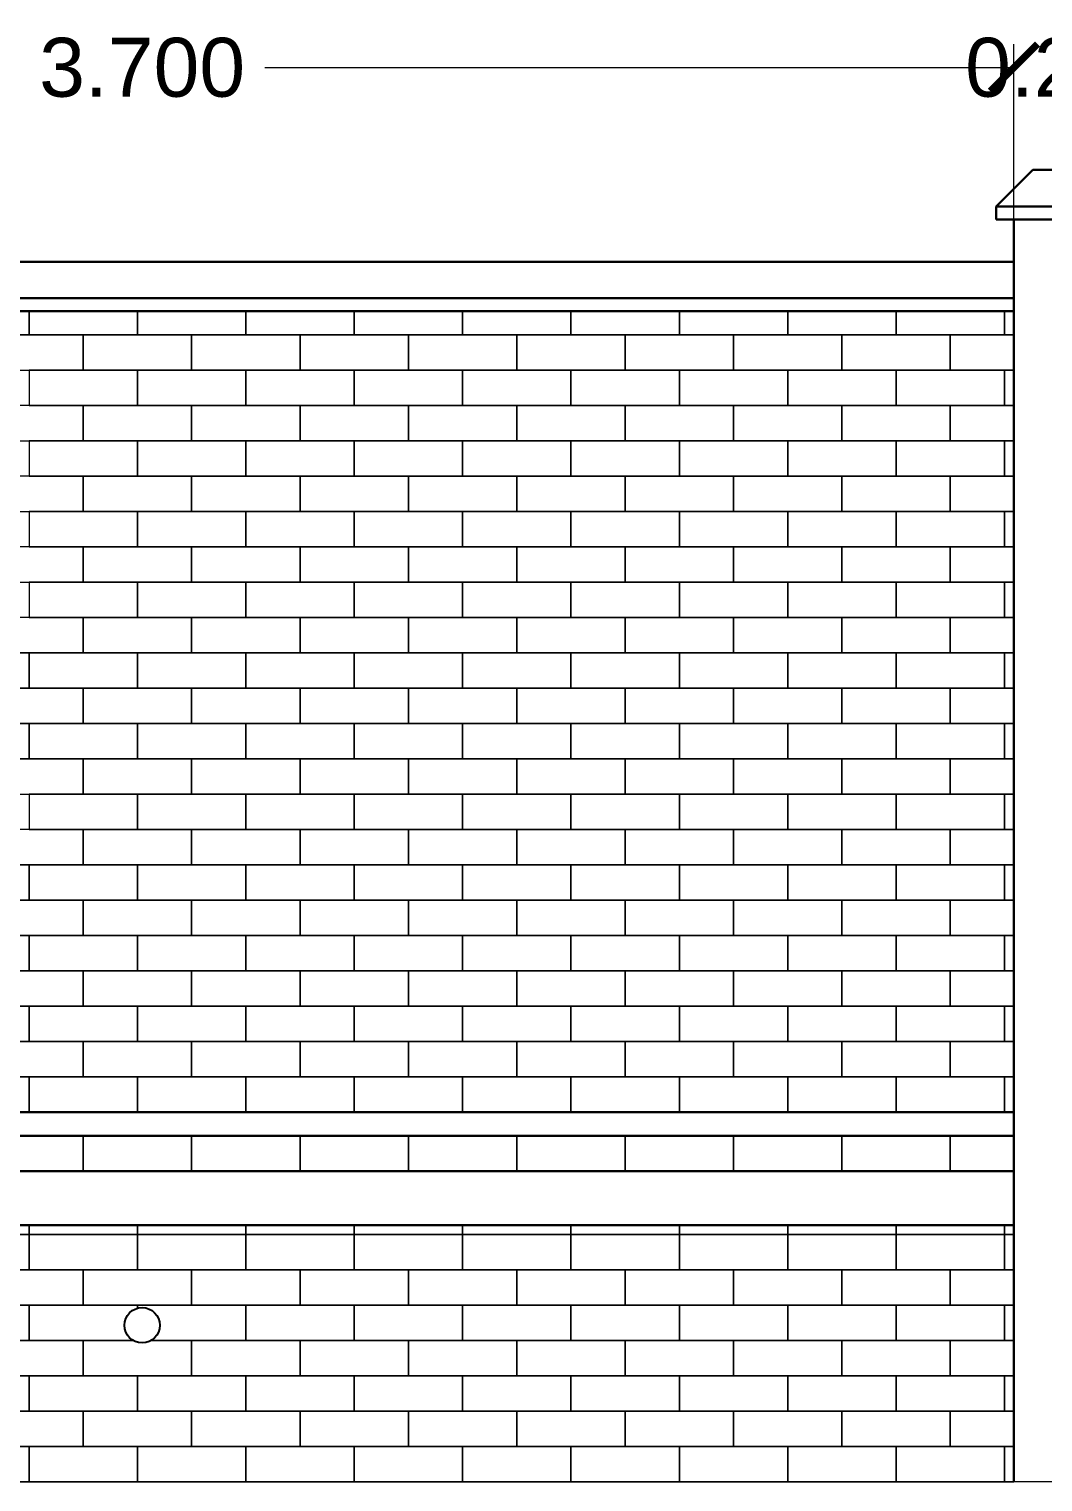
# Model space of a CAD drawing. Header units: millimetres. Extents: x 1898 to 3725, y 783 to 1532.
# Drawn here: x 3012.191 to 3014.343, y 896.377 to 899.461 of the extents above; entities that cross this region are included whole.
import ezdxf

# ---------------------------------------------------------------- set-up
doc = ezdxf.new("R2010")
doc.units = ezdxf.units.MM
doc.layers.get('0').update_dxf_attribs({"lineweight": 20})
doc.layers.get('Defpoints').update_dxf_attribs({"lineweight": 15})
for name, color, linetype, lineweight in [('brick Hatch', 13, 'Continuous', 13), ('DIM', 6, 'Continuous', 18), ('Wall', 7, 'Continuous', 30), ('Window-Wall', 7, 'Continuous', 18)]:
    doc.layers.add(name, color=color, linetype=linetype, lineweight=lineweight)
doc.layers.add('Iel-refe', color=50, linetype='Continuous')
doc.styles.add('Tabrej', font='arial.ttf')
doc.dimstyles.new('DIMEN', dxfattribs={"dimtxt": 0.3, "dimasz": 0.25, "dimexe": 0.18, "dimexo": 0.0625, "dimgap": 0.09, "dimtad": 0, "dimdec": 3, "dimzin": 0, "dimdsep": 46, "dimtxsty": 'Tabrej', "dimcen": 0, "dimclrd": 256, "dimclre": 256, "dimclrt": 7, "dimadec": 0, "dimazin": 0, "dimtfac": 1, "dimtdec": 3, "dimtofl": 0, "dimtmove": 0, "dimatfit": 1, "dimfxl": 0, "dimtolj": 1, "dimtzin": 0, "dimlwd": -1, "dimlwe": -1, "dimarcsym": 0})

# ---------------------------------------------------------------- blocks, each defined once
blk = doc.blocks.new('_ArchTick')
at = {"color": 0, "const_width": 0.15}
blk.add_lwpolyline([(-0.5, -0.5), (0.5, 0.5)], dxfattribs=at)
blk = doc.blocks.new('*D337')
at = {"layer": 'Defpoints', "color": 0, "lineweight": 15, "transparency": 16777216}
for p in [(3014.5111, 899.3789), (3014.2811, 898.967), (3014.5111, 898.967)]:
    blk.add_point(p, dxfattribs=at)
at = {"layer": 'DIM', "transparency": 16777216}
for p, q in [((3014.2811, 898.972), (3014.2811, 899.4289)), ((3014.5111, 898.972), (3014.5111, 899.4289)), ((3014.2811, 899.3789), (3014.1811, 899.3789)), ((3014.5111, 899.3789), (3014.6111, 899.3789))]:
    blk.add_line(p, q, dxfattribs=at)
at = {"layer": 'DIM', "transparency": 16777216, "xscale": 0.1, "yscale": 0.1, "zscale": 0.1}
blk.add_blockref('_ArchTick', (3014.2811, 899.3789), dxfattribs=at)
at = {"layer": 'DIM', "transparency": 16777216, "xscale": 0.1, "yscale": 0.1, "zscale": 0.1, "rotation": 180}
blk.add_blockref('_ArchTick', (3014.5111, 899.3789), dxfattribs=at)
at = {"layer": 'DIM', "color": 7, "transparency": 16777216, "insert": (3014.3961, 899.3789), "char_height": 0.125, "attachment_point": 5, "style": 'Tabrej'}
blk.add_mtext('\\A1;0.230', dxfattribs=at)
blk = doc.blocks.new('*D378')
at = {"layer": 'Defpoints', "color": 0, "lineweight": 15, "transparency": 16777216}
for p in [(3014.2811, 899.3789), (3010.5811, 898.967), (3014.2811, 898.967)]:
    blk.add_point(p, dxfattribs=at)
at = {"layer": 'DIM', "transparency": 16777216}
for p, q in [((3010.5811, 898.972), (3010.5811, 899.4289)), ((3014.2811, 898.972), (3014.2811, 899.4289)), ((3010.5811, 899.3789), (3012.1704, 899.3789)), ((3014.2811, 899.3789), (3012.6917, 899.3789))]:
    blk.add_line(p, q, dxfattribs=at)
at = {"layer": 'DIM', "transparency": 16777216, "xscale": 0.1, "yscale": 0.1, "zscale": 0.1, "rotation": 180}
blk.add_blockref('_ArchTick', (3010.5811, 899.3789), dxfattribs=at)
at = {"layer": 'DIM', "transparency": 16777216, "xscale": 0.1, "yscale": 0.1, "zscale": 0.1}
blk.add_blockref('_ArchTick', (3014.2811, 899.3789), dxfattribs=at)
at = {"layer": 'DIM', "color": 7, "transparency": 16777216, "insert": (3012.4311, 899.3789), "char_height": 0.125, "attachment_point": 5, "style": 'Tabrej'}
blk.add_mtext('\\A1;3.700', dxfattribs=at)

msp = doc.modelspace()

# ---------------------------------------------------------------- linework, layer by layer
at = {"layer": 'brick Hatch'}
for p, q in [((3012.4211, 896.752), (3012.1911, 896.752)), ((3012.1911, 896.752), (3012.1911, 896.677)), ((3012.6511, 896.752), (3012.4211, 896.752)), ((3012.4211, 896.752), (3012.4211, 896.7457)), ((3012.4211, 896.7457), (3012.4211, 896.752)), ((3012.6511, 896.677), (3012.6511, 896.752)), ((3012.1911, 896.677), (3012.4124, 896.677)), ((3012.4498, 896.677), (3012.6511, 896.677))]:
    msp.add_line(p, q, dxfattribs=at)
for points in [[(3011.9611, 898.862), (3011.9611, 898.812), (3012.1911, 898.812), (3012.1911, 898.862)], [(3012.1911, 898.862), (3012.1911, 898.812), (3012.4211, 898.812), (3012.4211, 898.862)], [(3012.4211, 898.862), (3012.4211, 898.812), (3012.6511, 898.812), (3012.6511, 898.862)], [(3012.6511, 898.862), (3012.6511, 898.812), (3012.8811, 898.812), (3012.8811, 898.862)], [(3012.8811, 898.862), (3012.8811, 898.812), (3013.1111, 898.812), (3013.1111, 898.862)], [(3013.1111, 898.862), (3013.1111, 898.812), (3013.3411, 898.812), (3013.3411, 898.862)], [(3013.3411, 898.862), (3013.3411, 898.812), (3013.5711, 898.812), (3013.5711, 898.862)], [(3013.5711, 898.862), (3013.5711, 898.812), (3013.8011, 898.812), (3013.8011, 898.862)], [(3013.8011, 898.862), (3013.8011, 898.812), (3014.0311, 898.812), (3014.0311, 898.862)], [(3014.0311, 898.862), (3014.0311, 898.812), (3014.2611, 898.812), (3014.2611, 898.862)], [(3014.2611, 898.862), (3014.2611, 898.812), (3014.2811, 898.812)], [(3014.2811, 898.812), (3014.1461, 898.812), (3014.1461, 898.737), (3014.2811, 898.737)], [(3014.2811, 898.737), (3014.2611, 898.737), (3014.2611, 898.662), (3014.2811, 898.662)], [(3014.2811, 898.662), (3014.1461, 898.662), (3014.1461, 898.587), (3014.2811, 898.587)], [(3014.2811, 898.587), (3014.2611, 898.587), (3014.2611, 898.512), (3014.2811, 898.512)], [(3014.2811, 898.512), (3014.1461, 898.512), (3014.1461, 898.437), (3014.2811, 898.437)], [(3014.2811, 898.437), (3014.2611, 898.437), (3014.2611, 898.362), (3014.2811, 898.362)], [(3014.2811, 898.362), (3014.1461, 898.362), (3014.1461, 898.287), (3014.2811, 898.287)], [(3014.2811, 898.287), (3014.2611, 898.287), (3014.2611, 898.212), (3014.2811, 898.212)], [(3014.2811, 898.212), (3014.1461, 898.212), (3014.1461, 898.137), (3014.2811, 898.137)], [(3014.2811, 898.137), (3014.2611, 898.137), (3014.2611, 898.062), (3014.2811, 898.062)], [(3014.2811, 898.062), (3014.1461, 898.062), (3014.1461, 897.987), (3014.2811, 897.987)], [(3014.2811, 897.987), (3014.2611, 897.987), (3014.2611, 897.912), (3014.2811, 897.912)], [(3014.2811, 897.912), (3014.1461, 897.912), (3014.1461, 897.837), (3014.2811, 897.837)], [(3014.2811, 897.837), (3014.2611, 897.837), (3014.2611, 897.762), (3014.2811, 897.762)], [(3014.2811, 897.762), (3014.1461, 897.762), (3014.1461, 897.687), (3014.2811, 897.687)], [(3014.2811, 897.687), (3014.2611, 897.687), (3014.2611, 897.612), (3014.2811, 897.612)], [(3014.2811, 897.612), (3014.1461, 897.612), (3014.1461, 897.537), (3014.2811, 897.537)], [(3014.2811, 897.537), (3014.2611, 897.537), (3014.2611, 897.462), (3014.2811, 897.462)], [(3014.2811, 897.462), (3014.1461, 897.462), (3014.1461, 897.387), (3014.2811, 897.387)], [(3014.2811, 897.387), (3014.2611, 897.387), (3014.2611, 897.312), (3014.2811, 897.312)], [(3014.2811, 897.312), (3014.1461, 897.312), (3014.1461, 897.237), (3014.2811, 897.237)], [(3014.2811, 897.237), (3014.2611, 897.237), (3014.2611, 897.162), (3014.2811, 897.162)], [(3014.2811, 897.112), (3014.1461, 897.112), (3014.1461, 897.037), (3014.2811, 897.037)], [(3011.9611, 896.922), (3011.9611, 896.902), (3012.1911, 896.902), (3012.1911, 896.922)], [(3012.1911, 896.922), (3012.1911, 896.902), (3012.4211, 896.902), (3012.4211, 896.922)], [(3012.4211, 896.922), (3012.4211, 896.902), (3012.6511, 896.902), (3012.6511, 896.922)], [(3012.6511, 896.922), (3012.6511, 896.902), (3012.8811, 896.902), (3012.8811, 896.922)], [(3012.8811, 896.922), (3012.8811, 896.902), (3013.1111, 896.902), (3013.1111, 896.922)], [(3013.1111, 896.922), (3013.1111, 896.902), (3013.3411, 896.902), (3013.3411, 896.922)], [(3013.3411, 896.922), (3013.3411, 896.902), (3013.5711, 896.902), (3013.5711, 896.922)], [(3013.5711, 896.922), (3013.5711, 896.902), (3013.8011, 896.902), (3013.8011, 896.922)], [(3013.8011, 896.922), (3013.8011, 896.902), (3014.0311, 896.902), (3014.0311, 896.922)], [(3014.0311, 896.922), (3014.0311, 896.902), (3014.2611, 896.902), (3014.2611, 896.922)], [(3014.2611, 896.922), (3014.2611, 896.902), (3014.2811, 896.902)], [(3014.2811, 896.902), (3014.2611, 896.902), (3014.2611, 896.827), (3014.2811, 896.827)], [(3014.2811, 896.827), (3014.1461, 896.827), (3014.1461, 896.752), (3014.2811, 896.752)], [(3014.2811, 896.752), (3014.2611, 896.752), (3014.2611, 896.677), (3014.2811, 896.677)], [(3012.4124, 896.677), (3012.3061, 896.677), (3012.3061, 896.602), (3012.5361, 896.602), (3012.5361, 896.677), (3012.4498, 896.677)], [(3014.2811, 896.677), (3014.1461, 896.677), (3014.1461, 896.602), (3014.2811, 896.602)], [(3014.2811, 896.602), (3014.2611, 896.602), (3014.2611, 896.527), (3014.2811, 896.527)], [(3014.2811, 896.527), (3014.1461, 896.527), (3014.1461, 896.452), (3014.2811, 896.452)], [(3014.2811, 896.452), (3014.2611, 896.452), (3014.2611, 896.377), (3014.2811, 896.377)]]:
    msp.add_lwpolyline(points, dxfattribs=at)
for points in [[(3012.3061, 898.812), (3012.0761, 898.812), (3012.0761, 898.737), (3012.3061, 898.737)], [(3012.5361, 898.812), (3012.3061, 898.812), (3012.3061, 898.737), (3012.5361, 898.737)], [(3012.7661, 898.812), (3012.5361, 898.812), (3012.5361, 898.737), (3012.7661, 898.737)], [(3012.9961, 898.812), (3012.7661, 898.812), (3012.7661, 898.737), (3012.9961, 898.737)], [(3013.2261, 898.812), (3012.9961, 898.812), (3012.9961, 898.737), (3013.2261, 898.737)], [(3013.4561, 898.812), (3013.2261, 898.812), (3013.2261, 898.737), (3013.4561, 898.737)], [(3013.6861, 898.812), (3013.4561, 898.812), (3013.4561, 898.737), (3013.6861, 898.737)], [(3013.9161, 898.812), (3013.6861, 898.812), (3013.6861, 898.737), (3013.9161, 898.737)], [(3014.1461, 898.812), (3013.9161, 898.812), (3013.9161, 898.737), (3014.1461, 898.737)], [(3012.4211, 898.737), (3012.1911, 898.737), (3012.1911, 898.662), (3012.4211, 898.662)], [(3012.6511, 898.737), (3012.4211, 898.737), (3012.4211, 898.662), (3012.6511, 898.662)], [(3012.8811, 898.737), (3012.6511, 898.737), (3012.6511, 898.662), (3012.8811, 898.662)], [(3013.1111, 898.737), (3012.8811, 898.737), (3012.8811, 898.662), (3013.1111, 898.662)], [(3013.3411, 898.737), (3013.1111, 898.737), (3013.1111, 898.662), (3013.3411, 898.662)], [(3013.5711, 898.737), (3013.3411, 898.737), (3013.3411, 898.662), (3013.5711, 898.662)], [(3013.8011, 898.737), (3013.5711, 898.737), (3013.5711, 898.662), (3013.8011, 898.662)], [(3014.0311, 898.737), (3013.8011, 898.737), (3013.8011, 898.662), (3014.0311, 898.662)], [(3014.2611, 898.737), (3014.0311, 898.737), (3014.0311, 898.662), (3014.2611, 898.662)], [(3012.3061, 898.662), (3012.0761, 898.662), (3012.0761, 898.587), (3012.3061, 898.587)], [(3012.5361, 898.662), (3012.3061, 898.662), (3012.3061, 898.587), (3012.5361, 898.587)], [(3012.7661, 898.662), (3012.5361, 898.662), (3012.5361, 898.587), (3012.7661, 898.587)], [(3012.9961, 898.662), (3012.7661, 898.662), (3012.7661, 898.587), (3012.9961, 898.587)], [(3013.2261, 898.662), (3012.9961, 898.662), (3012.9961, 898.587), (3013.2261, 898.587)], [(3013.4561, 898.662), (3013.2261, 898.662), (3013.2261, 898.587), (3013.4561, 898.587)], [(3013.6861, 898.662), (3013.4561, 898.662), (3013.4561, 898.587), (3013.6861, 898.587)], [(3013.9161, 898.662), (3013.6861, 898.662), (3013.6861, 898.587), (3013.9161, 898.587)], [(3014.1461, 898.662), (3013.9161, 898.662), (3013.9161, 898.587), (3014.1461, 898.587)], [(3012.4211, 898.587), (3012.1911, 898.587), (3012.1911, 898.512), (3012.4211, 898.512)], [(3012.6511, 898.587), (3012.4211, 898.587), (3012.4211, 898.512), (3012.6511, 898.512)], [(3012.8811, 898.587), (3012.6511, 898.587), (3012.6511, 898.512), (3012.8811, 898.512)], [(3013.1111, 898.587), (3012.8811, 898.587), (3012.8811, 898.512), (3013.1111, 898.512)], [(3013.3411, 898.587), (3013.1111, 898.587), (3013.1111, 898.512), (3013.3411, 898.512)], [(3013.5711, 898.587), (3013.3411, 898.587), (3013.3411, 898.512), (3013.5711, 898.512)], [(3013.8011, 898.587), (3013.5711, 898.587), (3013.5711, 898.512), (3013.8011, 898.512)], [(3014.0311, 898.587), (3013.8011, 898.587), (3013.8011, 898.512), (3014.0311, 898.512)], [(3014.2611, 898.587), (3014.0311, 898.587), (3014.0311, 898.512), (3014.2611, 898.512)], [(3012.3061, 898.512), (3012.0761, 898.512), (3012.0761, 898.437), (3012.3061, 898.437)], [(3012.5361, 898.512), (3012.3061, 898.512), (3012.3061, 898.437), (3012.5361, 898.437)], [(3012.7661, 898.512), (3012.5361, 898.512), (3012.5361, 898.437), (3012.7661, 898.437)], [(3012.9961, 898.512), (3012.7661, 898.512), (3012.7661, 898.437), (3012.9961, 898.437)], [(3013.2261, 898.512), (3012.9961, 898.512), (3012.9961, 898.437), (3013.2261, 898.437)], [(3013.4561, 898.512), (3013.2261, 898.512), (3013.2261, 898.437), (3013.4561, 898.437)], [(3013.6861, 898.512), (3013.4561, 898.512), (3013.4561, 898.437), (3013.6861, 898.437)], [(3013.9161, 898.512), (3013.6861, 898.512), (3013.6861, 898.437), (3013.9161, 898.437)], [(3014.1461, 898.512), (3013.9161, 898.512), (3013.9161, 898.437), (3014.1461, 898.437)], [(3012.4211, 898.437), (3012.1911, 898.437), (3012.1911, 898.362), (3012.4211, 898.362)], [(3012.6511, 898.437), (3012.4211, 898.437), (3012.4211, 898.362), (3012.6511, 898.362)], [(3012.8811, 898.437), (3012.6511, 898.437), (3012.6511, 898.362), (3012.8811, 898.362)], [(3013.1111, 898.437), (3012.8811, 898.437), (3012.8811, 898.362), (3013.1111, 898.362)], [(3013.3411, 898.437), (3013.1111, 898.437), (3013.1111, 898.362), (3013.3411, 898.362)], [(3013.5711, 898.437), (3013.3411, 898.437), (3013.3411, 898.362), (3013.5711, 898.362)], [(3013.8011, 898.437), (3013.5711, 898.437), (3013.5711, 898.362), (3013.8011, 898.362)], [(3014.0311, 898.437), (3013.8011, 898.437), (3013.8011, 898.362), (3014.0311, 898.362)], [(3014.2611, 898.437), (3014.0311, 898.437), (3014.0311, 898.362), (3014.2611, 898.362)], [(3012.3061, 898.362), (3012.0761, 898.362), (3012.0761, 898.287), (3012.3061, 898.287)], [(3012.5361, 898.362), (3012.3061, 898.362), (3012.3061, 898.287), (3012.5361, 898.287)], [(3012.7661, 898.362), (3012.5361, 898.362), (3012.5361, 898.287), (3012.7661, 898.287)], [(3012.9961, 898.362), (3012.7661, 898.362), (3012.7661, 898.287), (3012.9961, 898.287)], [(3013.2261, 898.362), (3012.9961, 898.362), (3012.9961, 898.287), (3013.2261, 898.287)], [(3013.4561, 898.362), (3013.2261, 898.362), (3013.2261, 898.287), (3013.4561, 898.287)], [(3013.6861, 898.362), (3013.4561, 898.362), (3013.4561, 898.287), (3013.6861, 898.287)], [(3013.9161, 898.362), (3013.6861, 898.362), (3013.6861, 898.287), (3013.9161, 898.287)], [(3014.1461, 898.362), (3013.9161, 898.362), (3013.9161, 898.287), (3014.1461, 898.287)], [(3012.4211, 898.287), (3012.1911, 898.287), (3012.1911, 898.212), (3012.4211, 898.212)], [(3012.6511, 898.287), (3012.4211, 898.287), (3012.4211, 898.212), (3012.6511, 898.212)], [(3012.8811, 898.287), (3012.6511, 898.287), (3012.6511, 898.212), (3012.8811, 898.212)], [(3013.1111, 898.287), (3012.8811, 898.287), (3012.8811, 898.212), (3013.1111, 898.212)], [(3013.3411, 898.287), (3013.1111, 898.287), (3013.1111, 898.212), (3013.3411, 898.212)], [(3013.5711, 898.287), (3013.3411, 898.287), (3013.3411, 898.212), (3013.5711, 898.212)], [(3013.8011, 898.287), (3013.5711, 898.287), (3013.5711, 898.212), (3013.8011, 898.212)], [(3014.0311, 898.287), (3013.8011, 898.287), (3013.8011, 898.212), (3014.0311, 898.212)], [(3014.2611, 898.287), (3014.0311, 898.287), (3014.0311, 898.212), (3014.2611, 898.212)], [(3012.3061, 898.212), (3012.0761, 898.212), (3012.0761, 898.137), (3012.3061, 898.137)], [(3012.5361, 898.212), (3012.3061, 898.212), (3012.3061, 898.137), (3012.5361, 898.137)], [(3012.7661, 898.212), (3012.5361, 898.212), (3012.5361, 898.137), (3012.7661, 898.137)], [(3012.9961, 898.212), (3012.7661, 898.212), (3012.7661, 898.137), (3012.9961, 898.137)], [(3013.2261, 898.212), (3012.9961, 898.212), (3012.9961, 898.137), (3013.2261, 898.137)], [(3013.4561, 898.212), (3013.2261, 898.212), (3013.2261, 898.137), (3013.4561, 898.137)], [(3013.6861, 898.212), (3013.4561, 898.212), (3013.4561, 898.137), (3013.6861, 898.137)], [(3013.9161, 898.212), (3013.6861, 898.212), (3013.6861, 898.137), (3013.9161, 898.137)], [(3014.1461, 898.212), (3013.9161, 898.212), (3013.9161, 898.137), (3014.1461, 898.137)], [(3012.1911, 898.137), (3011.9611, 898.137), (3011.9611, 898.062), (3012.1911, 898.062)], [(3012.4211, 898.137), (3012.1911, 898.137), (3012.1911, 898.062), (3012.4211, 898.062)], [(3012.6511, 898.137), (3012.4211, 898.137), (3012.4211, 898.062), (3012.6511, 898.062)], [(3012.8811, 898.137), (3012.6511, 898.137), (3012.6511, 898.062), (3012.8811, 898.062)], [(3013.1111, 898.137), (3012.8811, 898.137), (3012.8811, 898.062), (3013.1111, 898.062)], [(3013.3411, 898.137), (3013.1111, 898.137), (3013.1111, 898.062), (3013.3411, 898.062)], [(3013.5711, 898.137), (3013.3411, 898.137), (3013.3411, 898.062), (3013.5711, 898.062)], [(3013.8011, 898.137), (3013.5711, 898.137), (3013.5711, 898.062), (3013.8011, 898.062)], [(3014.0311, 898.137), (3013.8011, 898.137), (3013.8011, 898.062), (3014.0311, 898.062)], [(3014.2611, 898.137), (3014.0311, 898.137), (3014.0311, 898.062), (3014.2611, 898.062)], [(3012.3061, 898.062), (3012.0761, 898.062), (3012.0761, 897.987), (3012.3061, 897.987)], [(3012.5361, 898.062), (3012.3061, 898.062), (3012.3061, 897.987), (3012.5361, 897.987)], [(3012.7661, 898.062), (3012.5361, 898.062), (3012.5361, 897.987), (3012.7661, 897.987)], [(3012.9961, 898.062), (3012.7661, 898.062), (3012.7661, 897.987), (3012.9961, 897.987)], [(3013.2261, 898.062), (3012.9961, 898.062), (3012.9961, 897.987), (3013.2261, 897.987)], [(3013.4561, 898.062), (3013.2261, 898.062), (3013.2261, 897.987), (3013.4561, 897.987)], [(3013.6861, 898.062), (3013.4561, 898.062), (3013.4561, 897.987), (3013.6861, 897.987)], [(3013.9161, 898.062), (3013.6861, 898.062), (3013.6861, 897.987), (3013.9161, 897.987)], [(3014.1461, 898.062), (3013.9161, 898.062), (3013.9161, 897.987), (3014.1461, 897.987)], [(3012.1911, 897.987), (3011.9611, 897.987), (3011.9611, 897.912), (3012.1911, 897.912)], [(3012.4211, 897.987), (3012.1911, 897.987), (3012.1911, 897.912), (3012.4211, 897.912)], [(3012.6511, 897.987), (3012.4211, 897.987), (3012.4211, 897.912), (3012.6511, 897.912)], [(3012.8811, 897.987), (3012.6511, 897.987), (3012.6511, 897.912), (3012.8811, 897.912)], [(3013.1111, 897.987), (3012.8811, 897.987), (3012.8811, 897.912), (3013.1111, 897.912)], [(3013.3411, 897.987), (3013.1111, 897.987), (3013.1111, 897.912), (3013.3411, 897.912)], [(3013.5711, 897.987), (3013.3411, 897.987), (3013.3411, 897.912), (3013.5711, 897.912)], [(3013.8011, 897.987), (3013.5711, 897.987), (3013.5711, 897.912), (3013.8011, 897.912)], [(3014.0311, 897.987), (3013.8011, 897.987), (3013.8011, 897.912), (3014.0311, 897.912)], [(3014.2611, 897.987), (3014.0311, 897.987), (3014.0311, 897.912), (3014.2611, 897.912)], [(3012.3061, 897.912), (3012.0761, 897.912), (3012.0761, 897.837), (3012.3061, 897.837)], [(3012.5361, 897.912), (3012.3061, 897.912), (3012.3061, 897.837), (3012.5361, 897.837)], [(3012.7661, 897.912), (3012.5361, 897.912), (3012.5361, 897.837), (3012.7661, 897.837)], [(3012.9961, 897.912), (3012.7661, 897.912), (3012.7661, 897.837), (3012.9961, 897.837)], [(3013.2261, 897.912), (3012.9961, 897.912), (3012.9961, 897.837), (3013.2261, 897.837)], [(3013.4561, 897.912), (3013.2261, 897.912), (3013.2261, 897.837), (3013.4561, 897.837)], [(3013.6861, 897.912), (3013.4561, 897.912), (3013.4561, 897.837), (3013.6861, 897.837)], [(3013.9161, 897.912), (3013.6861, 897.912), (3013.6861, 897.837), (3013.9161, 897.837)], [(3014.1461, 897.912), (3013.9161, 897.912), (3013.9161, 897.837), (3014.1461, 897.837)], [(3012.4211, 897.837), (3012.1911, 897.837), (3012.1911, 897.762), (3012.4211, 897.762)], [(3012.6511, 897.837), (3012.4211, 897.837), (3012.4211, 897.762), (3012.6511, 897.762)], [(3012.8811, 897.837), (3012.6511, 897.837), (3012.6511, 897.762), (3012.8811, 897.762)], [(3013.1111, 897.837), (3012.8811, 897.837), (3012.8811, 897.762), (3013.1111, 897.762)], [(3013.3411, 897.837), (3013.1111, 897.837), (3013.1111, 897.762), (3013.3411, 897.762)], [(3013.5711, 897.837), (3013.3411, 897.837), (3013.3411, 897.762), (3013.5711, 897.762)], [(3013.8011, 897.837), (3013.5711, 897.837), (3013.5711, 897.762), (3013.8011, 897.762)], [(3014.0311, 897.837), (3013.8011, 897.837), (3013.8011, 897.762), (3014.0311, 897.762)], [(3014.2611, 897.837), (3014.0311, 897.837), (3014.0311, 897.762), (3014.2611, 897.762)], [(3012.3061, 897.762), (3012.0761, 897.762), (3012.0761, 897.687), (3012.3061, 897.687)], [(3012.5361, 897.762), (3012.3061, 897.762), (3012.3061, 897.687), (3012.5361, 897.687)], [(3012.7661, 897.762), (3012.5361, 897.762), (3012.5361, 897.687), (3012.7661, 897.687)], [(3012.9961, 897.762), (3012.7661, 897.762), (3012.7661, 897.687), (3012.9961, 897.687)], [(3013.2261, 897.762), (3012.9961, 897.762), (3012.9961, 897.687), (3013.2261, 897.687)], [(3013.4561, 897.762), (3013.2261, 897.762), (3013.2261, 897.687), (3013.4561, 897.687)], [(3013.6861, 897.762), (3013.4561, 897.762), (3013.4561, 897.687), (3013.6861, 897.687)], [(3013.9161, 897.762), (3013.6861, 897.762), (3013.6861, 897.687), (3013.9161, 897.687)], [(3014.1461, 897.762), (3013.9161, 897.762), (3013.9161, 897.687), (3014.1461, 897.687)], [(3012.1911, 897.687), (3011.9611, 897.687), (3011.9611, 897.612), (3012.1911, 897.612)], [(3012.4211, 897.687), (3012.1911, 897.687), (3012.1911, 897.612), (3012.4211, 897.612)], [(3012.6511, 897.687), (3012.4211, 897.687), (3012.4211, 897.612), (3012.6511, 897.612)], [(3012.8811, 897.687), (3012.6511, 897.687), (3012.6511, 897.612), (3012.8811, 897.612)], [(3013.1111, 897.687), (3012.8811, 897.687), (3012.8811, 897.612), (3013.1111, 897.612)], [(3013.3411, 897.687), (3013.1111, 897.687), (3013.1111, 897.612), (3013.3411, 897.612)], [(3013.5711, 897.687), (3013.3411, 897.687), (3013.3411, 897.612), (3013.5711, 897.612)], [(3013.8011, 897.687), (3013.5711, 897.687), (3013.5711, 897.612), (3013.8011, 897.612)], [(3014.0311, 897.687), (3013.8011, 897.687), (3013.8011, 897.612), (3014.0311, 897.612)], [(3014.2611, 897.687), (3014.0311, 897.687), (3014.0311, 897.612), (3014.2611, 897.612)], [(3012.3061, 897.612), (3012.0761, 897.612), (3012.0761, 897.537), (3012.3061, 897.537)], [(3012.5361, 897.612), (3012.3061, 897.612), (3012.3061, 897.537), (3012.5361, 897.537)], [(3012.7661, 897.612), (3012.5361, 897.612), (3012.5361, 897.537), (3012.7661, 897.537)], [(3012.9961, 897.612), (3012.7661, 897.612), (3012.7661, 897.537), (3012.9961, 897.537)], [(3013.2261, 897.612), (3012.9961, 897.612), (3012.9961, 897.537), (3013.2261, 897.537)], [(3013.4561, 897.612), (3013.2261, 897.612), (3013.2261, 897.537), (3013.4561, 897.537)], [(3013.6861, 897.612), (3013.4561, 897.612), (3013.4561, 897.537), (3013.6861, 897.537)], [(3013.9161, 897.612), (3013.6861, 897.612), (3013.6861, 897.537), (3013.9161, 897.537)], [(3014.1461, 897.612), (3013.9161, 897.612), (3013.9161, 897.537), (3014.1461, 897.537)], [(3012.1911, 897.537), (3011.9611, 897.537), (3011.9611, 897.462), (3012.1911, 897.462)], [(3012.4211, 897.537), (3012.1911, 897.537), (3012.1911, 897.462), (3012.4211, 897.462)], [(3012.6511, 897.537), (3012.4211, 897.537), (3012.4211, 897.462), (3012.6511, 897.462)], [(3012.8811, 897.537), (3012.6511, 897.537), (3012.6511, 897.462), (3012.8811, 897.462)], [(3013.1111, 897.537), (3012.8811, 897.537), (3012.8811, 897.462), (3013.1111, 897.462)], [(3013.3411, 897.537), (3013.1111, 897.537), (3013.1111, 897.462), (3013.3411, 897.462)], [(3013.5711, 897.537), (3013.3411, 897.537), (3013.3411, 897.462), (3013.5711, 897.462)], [(3013.8011, 897.537), (3013.5711, 897.537), (3013.5711, 897.462), (3013.8011, 897.462)], [(3014.0311, 897.537), (3013.8011, 897.537), (3013.8011, 897.462), (3014.0311, 897.462)], [(3014.2611, 897.537), (3014.0311, 897.537), (3014.0311, 897.462), (3014.2611, 897.462)], [(3012.3061, 897.462), (3012.0761, 897.462), (3012.0761, 897.387), (3012.3061, 897.387)], [(3012.5361, 897.462), (3012.3061, 897.462), (3012.3061, 897.387), (3012.5361, 897.387)], [(3012.7661, 897.462), (3012.5361, 897.462), (3012.5361, 897.387), (3012.7661, 897.387)], [(3012.9961, 897.462), (3012.7661, 897.462), (3012.7661, 897.387), (3012.9961, 897.387)], [(3013.2261, 897.462), (3012.9961, 897.462), (3012.9961, 897.387), (3013.2261, 897.387)], [(3013.4561, 897.462), (3013.2261, 897.462), (3013.2261, 897.387), (3013.4561, 897.387)], [(3013.6861, 897.462), (3013.4561, 897.462), (3013.4561, 897.387), (3013.6861, 897.387)], [(3013.9161, 897.462), (3013.6861, 897.462), (3013.6861, 897.387), (3013.9161, 897.387)], [(3014.1461, 897.462), (3013.9161, 897.462), (3013.9161, 897.387), (3014.1461, 897.387)], [(3012.1911, 897.387), (3011.9611, 897.387), (3011.9611, 897.312), (3012.1911, 897.312)], [(3012.4211, 897.387), (3012.1911, 897.387), (3012.1911, 897.312), (3012.4211, 897.312)], [(3012.6511, 897.387), (3012.4211, 897.387), (3012.4211, 897.312), (3012.6511, 897.312)], [(3012.8811, 897.387), (3012.6511, 897.387), (3012.6511, 897.312), (3012.8811, 897.312)], [(3013.1111, 897.387), (3012.8811, 897.387), (3012.8811, 897.312), (3013.1111, 897.312)], [(3013.3411, 897.387), (3013.1111, 897.387), (3013.1111, 897.312), (3013.3411, 897.312)], [(3013.5711, 897.387), (3013.3411, 897.387), (3013.3411, 897.312), (3013.5711, 897.312)], [(3013.8011, 897.387), (3013.5711, 897.387), (3013.5711, 897.312), (3013.8011, 897.312)], [(3014.0311, 897.387), (3013.8011, 897.387), (3013.8011, 897.312), (3014.0311, 897.312)], [(3014.2611, 897.387), (3014.0311, 897.387), (3014.0311, 897.312), (3014.2611, 897.312)], [(3012.3061, 897.312), (3012.0761, 897.312), (3012.0761, 897.237), (3012.3061, 897.237)], [(3012.5361, 897.312), (3012.3061, 897.312), (3012.3061, 897.237), (3012.5361, 897.237)], [(3012.7661, 897.312), (3012.5361, 897.312), (3012.5361, 897.237), (3012.7661, 897.237)], [(3012.9961, 897.312), (3012.7661, 897.312), (3012.7661, 897.237), (3012.9961, 897.237)], [(3013.2261, 897.312), (3012.9961, 897.312), (3012.9961, 897.237), (3013.2261, 897.237)], [(3013.4561, 897.312), (3013.2261, 897.312), (3013.2261, 897.237), (3013.4561, 897.237)], [(3013.6861, 897.312), (3013.4561, 897.312), (3013.4561, 897.237), (3013.6861, 897.237)], [(3013.9161, 897.312), (3013.6861, 897.312), (3013.6861, 897.237), (3013.9161, 897.237)], [(3014.1461, 897.312), (3013.9161, 897.312), (3013.9161, 897.237), (3014.1461, 897.237)], [(3012.1911, 897.237), (3011.9611, 897.237), (3011.9611, 897.162), (3012.1911, 897.162)], [(3012.4211, 897.237), (3012.1911, 897.237), (3012.1911, 897.162), (3012.4211, 897.162)], [(3012.6511, 897.237), (3012.4211, 897.237), (3012.4211, 897.162), (3012.6511, 897.162)], [(3012.8811, 897.237), (3012.6511, 897.237), (3012.6511, 897.162), (3012.8811, 897.162)], [(3013.1111, 897.237), (3012.8811, 897.237), (3012.8811, 897.162), (3013.1111, 897.162)], [(3013.3411, 897.237), (3013.1111, 897.237), (3013.1111, 897.162), (3013.3411, 897.162)], [(3013.5711, 897.237), (3013.3411, 897.237), (3013.3411, 897.162), (3013.5711, 897.162)], [(3013.8011, 897.237), (3013.5711, 897.237), (3013.5711, 897.162), (3013.8011, 897.162)], [(3014.0311, 897.237), (3013.8011, 897.237), (3013.8011, 897.162), (3014.0311, 897.162)], [(3014.2611, 897.237), (3014.0311, 897.237), (3014.0311, 897.162), (3014.2611, 897.162)], [(3012.3061, 897.112), (3012.0761, 897.112), (3012.0761, 897.037), (3012.3061, 897.037)], [(3012.5361, 897.112), (3012.3061, 897.112), (3012.3061, 897.037), (3012.5361, 897.037)], [(3012.7661, 897.112), (3012.5361, 897.112), (3012.5361, 897.037), (3012.7661, 897.037)], [(3012.9961, 897.112), (3012.7661, 897.112), (3012.7661, 897.037), (3012.9961, 897.037)], [(3013.2261, 897.112), (3012.9961, 897.112), (3012.9961, 897.037), (3013.2261, 897.037)], [(3013.4561, 897.112), (3013.2261, 897.112), (3013.2261, 897.037), (3013.4561, 897.037)], [(3013.6861, 897.112), (3013.4561, 897.112), (3013.4561, 897.037), (3013.6861, 897.037)], [(3013.9161, 897.112), (3013.6861, 897.112), (3013.6861, 897.037), (3013.9161, 897.037)], [(3014.1461, 897.112), (3013.9161, 897.112), (3013.9161, 897.037), (3014.1461, 897.037)], [(3012.1911, 896.902), (3011.9611, 896.902), (3011.9611, 896.827), (3012.1911, 896.827)], [(3012.4211, 896.902), (3012.1911, 896.902), (3012.1911, 896.827), (3012.4211, 896.827)], [(3012.6511, 896.902), (3012.4211, 896.902), (3012.4211, 896.827), (3012.6511, 896.827)], [(3012.8811, 896.902), (3012.6511, 896.902), (3012.6511, 896.827), (3012.8811, 896.827)], [(3013.1111, 896.902), (3012.8811, 896.902), (3012.8811, 896.827), (3013.1111, 896.827)], [(3013.3411, 896.902), (3013.1111, 896.902), (3013.1111, 896.827), (3013.3411, 896.827)], [(3013.5711, 896.902), (3013.3411, 896.902), (3013.3411, 896.827), (3013.5711, 896.827)], [(3013.8011, 896.902), (3013.5711, 896.902), (3013.5711, 896.827), (3013.8011, 896.827)], [(3014.0311, 896.902), (3013.8011, 896.902), (3013.8011, 896.827), (3014.0311, 896.827)], [(3014.2611, 896.902), (3014.0311, 896.902), (3014.0311, 896.827), (3014.2611, 896.827)], [(3012.3061, 896.827), (3012.0761, 896.827), (3012.0761, 896.752), (3012.3061, 896.752)], [(3012.5361, 896.827), (3012.3061, 896.827), (3012.3061, 896.752), (3012.5361, 896.752)], [(3012.7661, 896.827), (3012.5361, 896.827), (3012.5361, 896.752), (3012.7661, 896.752)], [(3012.9961, 896.827), (3012.7661, 896.827), (3012.7661, 896.752), (3012.9961, 896.752)], [(3013.2261, 896.827), (3012.9961, 896.827), (3012.9961, 896.752), (3013.2261, 896.752)], [(3013.4561, 896.827), (3013.2261, 896.827), (3013.2261, 896.752), (3013.4561, 896.752)], [(3013.6861, 896.827), (3013.4561, 896.827), (3013.4561, 896.752), (3013.6861, 896.752)], [(3013.9161, 896.827), (3013.6861, 896.827), (3013.6861, 896.752), (3013.9161, 896.752)], [(3014.1461, 896.827), (3013.9161, 896.827), (3013.9161, 896.752), (3014.1461, 896.752)], [(3012.1911, 896.752), (3011.9611, 896.752), (3011.9611, 896.677), (3012.1911, 896.677)], [(3012.8811, 896.752), (3012.6511, 896.752), (3012.6511, 896.677), (3012.8811, 896.677)], [(3013.1111, 896.752), (3012.8811, 896.752), (3012.8811, 896.677), (3013.1111, 896.677)], [(3013.3411, 896.752), (3013.1111, 896.752), (3013.1111, 896.677), (3013.3411, 896.677)], [(3013.5711, 896.752), (3013.3411, 896.752), (3013.3411, 896.677), (3013.5711, 896.677)], [(3013.8011, 896.752), (3013.5711, 896.752), (3013.5711, 896.677), (3013.8011, 896.677)], [(3014.0311, 896.752), (3013.8011, 896.752), (3013.8011, 896.677), (3014.0311, 896.677)], [(3014.2611, 896.752), (3014.0311, 896.752), (3014.0311, 896.677), (3014.2611, 896.677)], [(3012.3061, 896.677), (3012.0761, 896.677), (3012.0761, 896.602), (3012.3061, 896.602)], [(3012.7661, 896.677), (3012.5361, 896.677), (3012.5361, 896.602), (3012.7661, 896.602)], [(3012.9961, 896.677), (3012.7661, 896.677), (3012.7661, 896.602), (3012.9961, 896.602)], [(3013.2261, 896.677), (3012.9961, 896.677), (3012.9961, 896.602), (3013.2261, 896.602)], [(3013.4561, 896.677), (3013.2261, 896.677), (3013.2261, 896.602), (3013.4561, 896.602)], [(3013.6861, 896.677), (3013.4561, 896.677), (3013.4561, 896.602), (3013.6861, 896.602)], [(3013.9161, 896.677), (3013.6861, 896.677), (3013.6861, 896.602), (3013.9161, 896.602)], [(3014.1461, 896.677), (3013.9161, 896.677), (3013.9161, 896.602), (3014.1461, 896.602)], [(3012.1911, 896.602), (3011.9611, 896.602), (3011.9611, 896.527), (3012.1911, 896.527)], [(3012.4211, 896.602), (3012.1911, 896.602), (3012.1911, 896.527), (3012.4211, 896.527)], [(3012.6511, 896.602), (3012.4211, 896.602), (3012.4211, 896.527), (3012.6511, 896.527)], [(3012.8811, 896.602), (3012.6511, 896.602), (3012.6511, 896.527), (3012.8811, 896.527)], [(3013.1111, 896.602), (3012.8811, 896.602), (3012.8811, 896.527), (3013.1111, 896.527)], [(3013.3411, 896.602), (3013.1111, 896.602), (3013.1111, 896.527), (3013.3411, 896.527)], [(3013.5711, 896.602), (3013.3411, 896.602), (3013.3411, 896.527), (3013.5711, 896.527)], [(3013.8011, 896.602), (3013.5711, 896.602), (3013.5711, 896.527), (3013.8011, 896.527)], [(3014.0311, 896.602), (3013.8011, 896.602), (3013.8011, 896.527), (3014.0311, 896.527)], [(3014.2611, 896.602), (3014.0311, 896.602), (3014.0311, 896.527), (3014.2611, 896.527)], [(3012.3061, 896.527), (3012.0761, 896.527), (3012.0761, 896.452), (3012.3061, 896.452)], [(3012.5361, 896.527), (3012.3061, 896.527), (3012.3061, 896.452), (3012.5361, 896.452)], [(3012.7661, 896.527), (3012.5361, 896.527), (3012.5361, 896.452), (3012.7661, 896.452)], [(3012.9961, 896.527), (3012.7661, 896.527), (3012.7661, 896.452), (3012.9961, 896.452)], [(3013.2261, 896.527), (3012.9961, 896.527), (3012.9961, 896.452), (3013.2261, 896.452)], [(3013.4561, 896.527), (3013.2261, 896.527), (3013.2261, 896.452), (3013.4561, 896.452)], [(3013.6861, 896.527), (3013.4561, 896.527), (3013.4561, 896.452), (3013.6861, 896.452)], [(3013.9161, 896.527), (3013.6861, 896.527), (3013.6861, 896.452), (3013.9161, 896.452)], [(3014.1461, 896.527), (3013.9161, 896.527), (3013.9161, 896.452), (3014.1461, 896.452)], [(3012.1911, 896.452), (3011.9611, 896.452), (3011.9611, 896.377), (3012.1911, 896.377)], [(3012.4211, 896.452), (3012.1911, 896.452), (3012.1911, 896.377), (3012.4211, 896.377)], [(3012.6511, 896.452), (3012.4211, 896.452), (3012.4211, 896.377), (3012.6511, 896.377)], [(3012.8811, 896.452), (3012.6511, 896.452), (3012.6511, 896.377), (3012.8811, 896.377)], [(3013.1111, 896.452), (3012.8811, 896.452), (3012.8811, 896.377), (3013.1111, 896.377)], [(3013.3411, 896.452), (3013.1111, 896.452), (3013.1111, 896.377), (3013.3411, 896.377)], [(3013.5711, 896.452), (3013.3411, 896.452), (3013.3411, 896.377), (3013.5711, 896.377)], [(3013.8011, 896.452), (3013.5711, 896.452), (3013.5711, 896.377), (3013.8011, 896.377)], [(3014.0311, 896.452), (3013.8011, 896.452), (3013.8011, 896.377), (3014.0311, 896.377)], [(3014.2611, 896.452), (3014.0311, 896.452), (3014.0311, 896.377), (3014.2611, 896.377)]]:
    msp.add_lwpolyline(points, close=True, dxfattribs=at)
at = {"layer": 'Iel-refe'}
msp.add_circle((3012.4311, 896.7095), 0.0375, dxfattribs=at)
at = {"layer": 'Wall'}
for p, q in [((3014.2436, 899.0845), (3014.3211, 899.162)), ((3014.3211, 899.162), (3014.4711, 899.162)), ((3014.2436, 899.0845), (3014.5486, 899.0845)), ((3014.2436, 899.057), (3014.2436, 899.0845)), ((3014.2436, 899.057), (3014.5486, 899.057)), ((3014.2811, 897.037), (3014.2811, 899.057)), ((3010.5811, 898.967), (3014.2811, 898.967)), ((3010.5811, 898.8895), (3014.2811, 898.8895)), ((3010.5811, 898.862), (3014.2811, 898.862)), ((3010.5811, 897.162), (3014.2811, 897.162)), ((3010.5811, 897.162), (3014.2811, 897.162)), ((3010.5811, 897.112), (3014.2811, 897.112)), ((3010.5811, 897.037), (3014.2811, 897.037)), ((3014.2811, 896.377), (3014.2811, 897.037)), ((3010.5811, 896.922), (3014.2811, 896.922))]:
    msp.add_line(p, q, dxfattribs=at)
at = {"layer": 'Window-Wall'}
for p, q in [((3014.2811, 897.162), (3010.5811, 897.162)), ((3014.2811, 897.162), (3010.5811, 897.162)), ((3010.5811, 897.112), (3014.2811, 897.112)), ((3039.0489, 896.377), (3009.3933, 896.377))]:
    msp.add_line(p, q, dxfattribs=at)

# ---------------------------------------------------------------- dimensions: what is measured, and where the dimension line sits
at = {"layer": 'DIM'}
dim = msp.add_linear_dim(base=(3014.2811, 899.3789), p1=(3010.5811, 898.967), p2=(3014.2811, 898.967), dimstyle='DIMEN', override={"dimscale": 0.5, "dimtxt": 0.25, "dimasz": 0.2, "dimexe": 0.1, "dimexo": 0.01, "dimgap": 0.1, "dimblk1": 'ArchTick', "dimblk2": 'ArchTick', "dimsah": 1}, dxfattribs=at)
dim.commit()
dim.dimension.update_dxf_attribs({"geometry": '*D378', "text_midpoint": (3012.4311, 899.3789)})
dim = msp.add_linear_dim(base=(3014.5111, 899.3789), p1=(3014.2811, 898.967), p2=(3014.5111, 898.967), dimstyle='DIMEN', override={"dimscale": 0.5, "dimtxt": 0.25, "dimasz": 0.2, "dimexe": 0.1, "dimexo": 0.01, "dimgap": 1, "dimblk1": 'ArchTick', "dimblk2": 'ArchTick', "dimsah": 1}, dxfattribs=at)
dim.commit()
dim.dimension.update_dxf_attribs({"geometry": '*D337', "text_midpoint": (3014.3961, 899.3789), "dimtype": 160})

doc.saveas('drawing.dxf')
